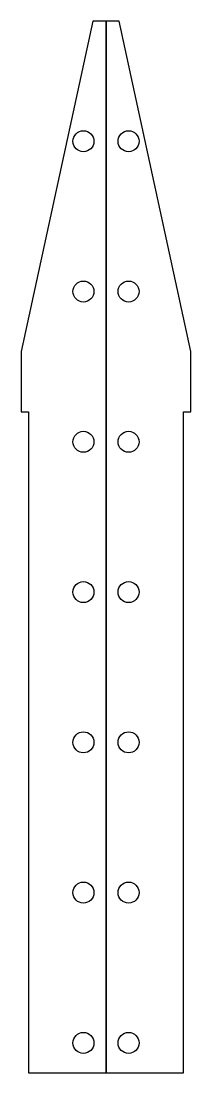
# Model space of a CAD drawing. Extents: x 10 to 32, y 72 to 212.
import ezdxf

# ---------------------------------------------------------------- set-up
doc = ezdxf.new("R2010")
doc.units = 0
doc.layers.add('CAMERA-GUIDES', color=7, linetype='CONTINUOUS')

msp = doc.modelspace()

# ---------------------------------------------------------------- linework, layer by layer
at = {"layer": 'CAMERA-GUIDES'}
msp.add_lwpolyline([(31.3, 72), (31.3, 160), (32.3, 160), (32.3, 168), (22.77, 212), (19.23, 212), (9.7, 168), (9.7, 160), (10.7, 160), (10.7, 72), (31.3, 72)], dxfattribs=at)
msp.add_polyline3d([(21, 72, 0), (21, 212, 0), (21, 72, 0)], dxfattribs=at)
for centre in [(18, 196), (24, 196), (18, 176), (24, 176), (18, 156), (24, 156), (18, 136), (24, 136), (18, 116), (24, 116), (18, 96), (24, 96), (18, 76), (24, 76)]:
    msp.add_circle(centre, 1.4, dxfattribs=at)

doc.saveas('drawing.dxf')
